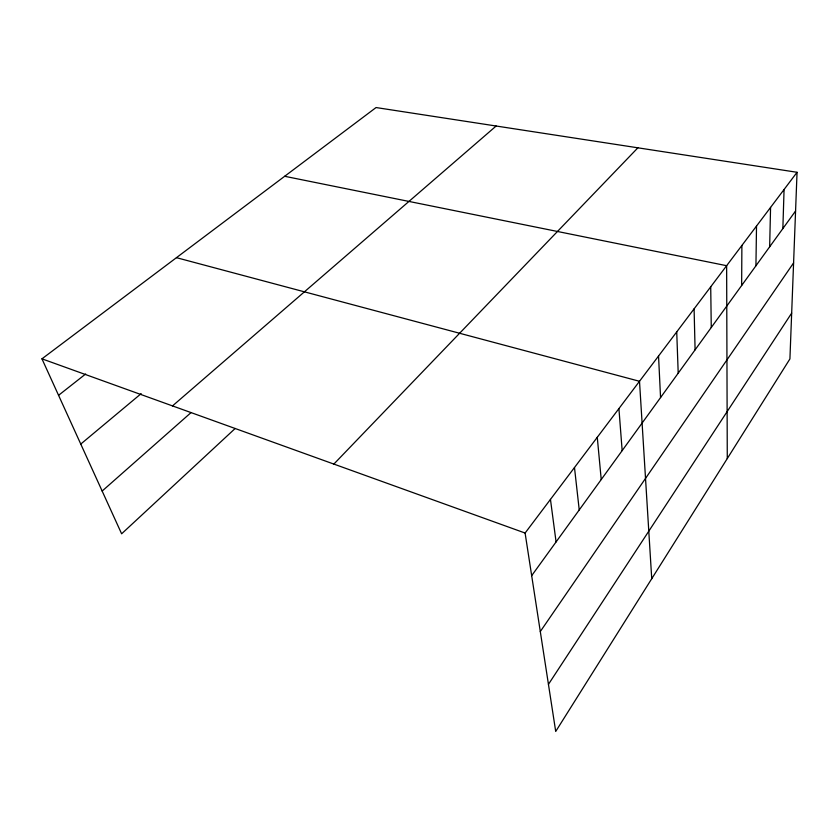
<?xml version="1.0" encoding="UTF-8"?>
<svg xmlns="http://www.w3.org/2000/svg" width="839" height="839" viewBox="0 0 839 839"><rect width="100%" height="100%" fill="white"/><g stroke="black" fill="none" stroke-linecap="round" stroke-linejoin="round"><path stroke-width="1.26" d="M741.645 285.522L741.886 245.47M755.929 265.785L756.516 226.058M769.657 246.813L770.569 207.422M782.86 228.575L784.066 189.509M797.05 172.289L789.919 358.924L555.712 731.451L525.099 533.038L797.05 172.289L376.061 107.549L41.95 358.83L121.624 533.803L235.151 428.498M548.444 684.341L791.67 313.115M540.295 631.557L793.589 262.911M531.674 575.659L795.571 211.008M333.859 464.082L637.892 147.811M102.159 491.056L191.061 412.578M172.509 405.908L496.143 126.018M80.764 444.072L141.172 393.627M58.562 395.316L85.651 373.995M284.662 176.284L726.637 265.701L727.277 458.566M176.452 257.667L639.507 381.284L651.735 578.711M41.95 358.83L525.099 533.038M550.457 499.394L556.079 541.931M574.484 467.533L579.235 509.934M597.274 437.308L601.227 479.541M618.92 408.593L622.16 450.627M658.542 356.019L660.555 397.571M676.727 331.908L678.206 373.187M694.094 308.857L695.091 349.853M710.717 286.812L711.262 327.504"/></g></svg>
